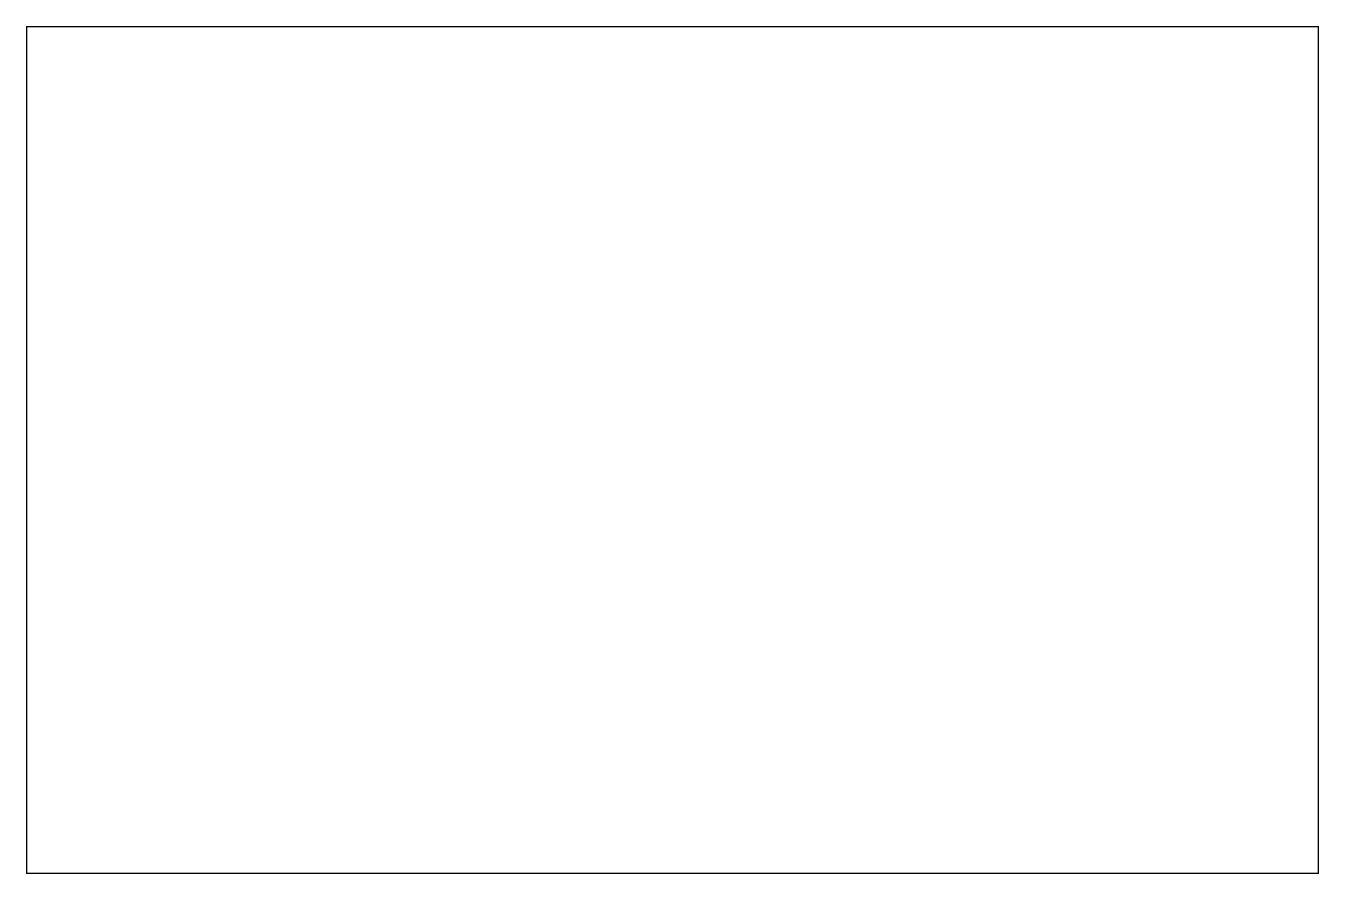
# Model space of a CAD drawing. Extents: x -7 to 185, y -7 to 119.
import ezdxf

# ---------------------------------------------------------------- set-up
doc = ezdxf.new("R2010")
doc.units = 0
doc.layers.add('037688-1ROU1_GBR', color=8, linetype='CONTINUOUS')

msp = doc.modelspace()

# ---------------------------------------------------------------- linework, layer by layer
at = {"layer": '037688-1ROU1_GBR', "const_width": 0.2}
msp.add_lwpolyline([(185.176718, 119.015256), (185.176718, -6.96473), (-7.035266, -6.96473), (-7.035266, 119.015256), (185.176718, 119.015256)], dxfattribs=at)

doc.saveas('drawing.dxf')
